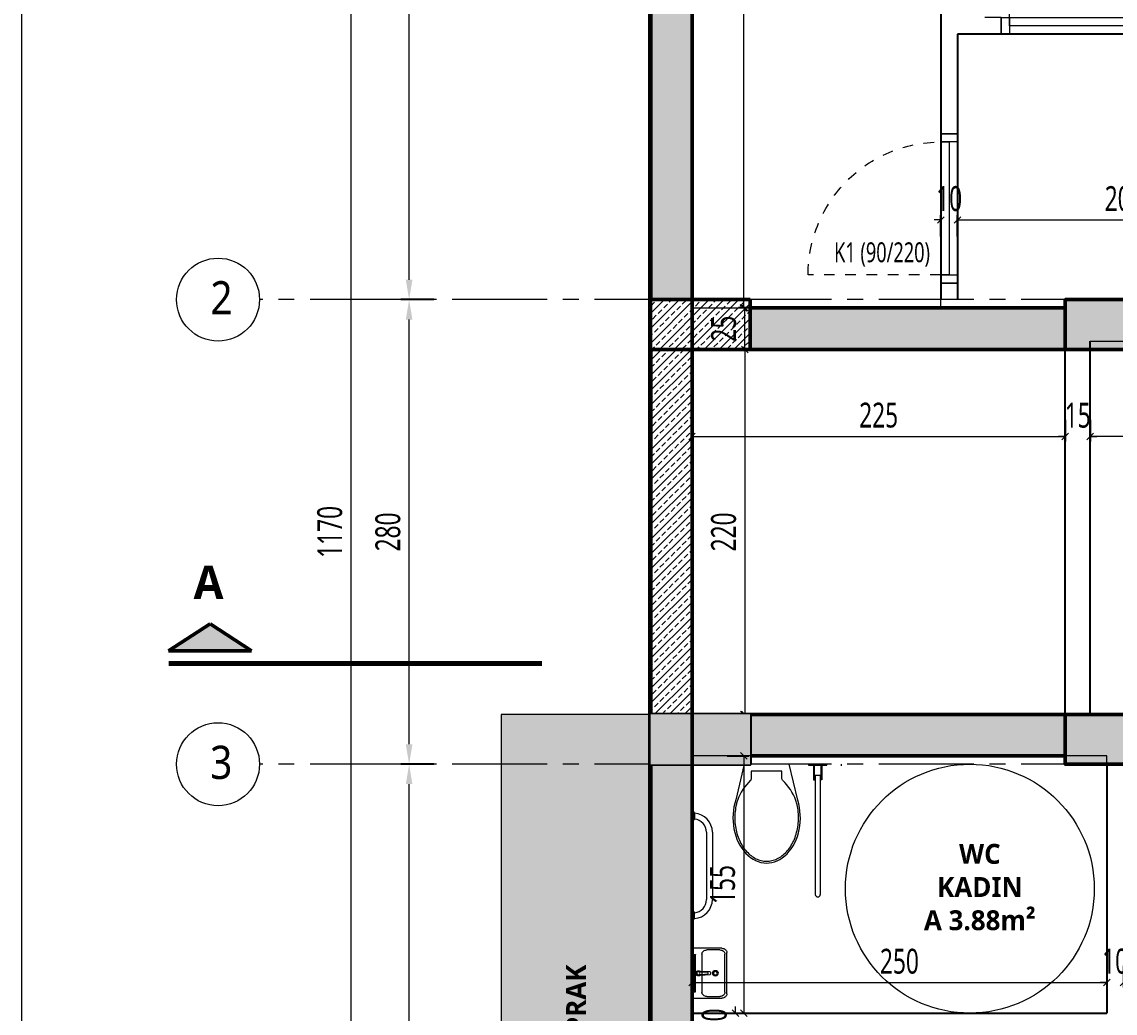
# Model space of a CAD drawing. Header units: metres. Extents: x 14968 to 56958, y -40276 to -31129.
# Drawn here: x 28689 to 29348, y -36100 to -35503 of the extents above; entities that cross this region are included whole.
import ezdxf

# ---------------------------------------------------------------- set-up
doc = ezdxf.new("R2010")
doc.units = ezdxf.units.M
doc.linetypes.add('CENTER2', pattern=[28.575, 19.05, -3.175, 3.175, -3.175])
doc.linetypes.add('JIS_02_1.2', pattern=[64.008, 32.004, -32.004])
doc.layers.get('0').update_dxf_attribs({"lineweight": 13})
doc.layers.get('Defpoints').update_dxf_attribs({"lineweight": 9})
for name, color, linetype, lineweight, true_color in [('A AKS', 7, 'CENTER2', 9, 0x848484), ('A AKS DAİRE', 7, 'Continuous', 9, 0x848484), ('A AKS YAZI', 7, 'CENTER2', 9, 0x848484)]:
    doc.layers.add(name, color=color, linetype=linetype, lineweight=lineweight, true_color=true_color)
doc.layers.add('A ALAN BRÜT', color=5, linetype='Continuous', lineweight=60, plot=False)
doc.layers.add('A ALAN NET', color=140, linetype='Continuous', lineweight=13, plot=False)
for name, color, linetype, lineweight in [('A DUVAR', 7, 'Continuous', 25), ('A KAPI', 11, 'Continuous', 13), ('A KESİT ÇİZGİSİ', 1, 'CENTER2', 50), ('A KOLON', 1, 'Continuous', 50), ('A KOLON TARAMA', 1, 'Continuous', 15), ('A TEFRİŞ', 252, 'Continuous', 13), ('A TOPRAK', 17, 'Continuous', 5), ('A YAZI', 7, 'Continuous', 13), ('A YAZI VAZ', 7, 'Continuous', 13), ('A ÖLÇÜ DIŞ', 31, 'Continuous', 13), ('A ÖLÇÜ İÇ', 31, 'Continuous', 13)]:
    doc.layers.add(name, color=color, linetype=linetype, lineweight=lineweight)
doc.styles.add('HİB Segoe Semibold', font='')
doc.styles.add('HİB Segoe Semilight .7', font='segoeuisl.ttf', dxfattribs={"width": 0.7})
doc.styles.add('HİB Segoe Semilight .95', font='segoeuisl.ttf', dxfattribs={"width": 0.9})
doc.styles.get('HİB Segoe Semibold').set_extended_font_data('Segoe UI Semibold')
doc.dimstyles.new('HİB DIŞ', dxfattribs={"dimtxt": 15, "dimasz": 12, "dimexe": 5, "dimexo": 30, "dimgap": 5, "dimtad": 1, "dimdec": 0, "dimzin": 0, "dimdsep": 46, "dimtxsty": 'HİB Segoe Semilight .7', "dimcen": 0.09, "dimclrd": 256, "dimclre": 256, "dimclrt": 256, "dimadec": 0, "dimazin": 0, "dimtfac": 1, "dimtdec": 4, "dimtix": 1, "dimtmove": 0, "dimatfit": 3, "dimfxl": 15, "dimfxlon": 1, "dimtvp": 1, "dimtolj": 1, "dimtzin": 0, "dimlwd": -1, "dimlwe": -3, "dimarcsym": 0})
doc.dimstyles.new('HİB İÇ', dxfattribs={"dimtxt": 15, "dimasz": 18, "dimexe": 3, "dimexo": 10, "dimgap": 5, "dimtad": 1, "dimdec": 0, "dimzin": 0, "dimdsep": 46, "dimtxsty": 'HİB Segoe Semilight .7', "dimblk": 'NONE', "dimblk1": 'NONE', "dimblk2": 'NONE', "dimtsz": 2, "dimcen": 0.09, "dimclrd": 256, "dimclre": 256, "dimclrt": 256, "dimadec": 0, "dimazin": 0, "dimtfac": 1, "dimtdec": 4, "dimtix": 1, "dimtofl": 0, "dimtmove": 0, "dimatfit": 3, "dimfxl": 10, "dimfxlon": 1, "dimtvp": 1, "dimtolj": 1, "dimtzin": 0, "dimlwd": -1, "dimlwe": -3, "dimarcsym": 0})
pattern_1 = [(45, (0, 0), (-4.4901281, 4.4901281), []), (45, (4.49, 9e-16), (-4.4901281, 4.4901281), [3.175, -1.5875])]

# ---------------------------------------------------------------- blocks, each defined once
blk = doc.blocks.new('*D803')
at = {"layer": 'A ÖLÇÜ İÇ', "lineweight": -3, "ltscale": 0.5}
for p, q in [((29317.9, -35742.47), (29317.9, -35755.47)), ((29332.9, -35742.47), (29332.9, -35755.47))]:
    blk.add_line(p, q, dxfattribs=at)
at = {"layer": 'A ÖLÇÜ İÇ', "ltscale": 0.5}
for p, q in [((29315.9, -35754.47), (29319.9, -35750.47)), ((29334.9, -35750.47), (29330.9, -35754.47)), ((29317.9, -35752.47), (29313.9, -35752.47)), ((29332.9, -35752.47), (29336.9, -35752.47))]:
    blk.add_line(p, q, dxfattribs=at)
at = {"layer": 'Defpoints', "color": 0}
for p in [(29317.9, -35694.94), (29332.9, -35694.94), (29317.9, -35752.47)]:
    blk.add_point(p, dxfattribs=at)
at = {"layer": 'A ÖLÇÜ İÇ', "ltscale": 0.5, "insert": (29325.4, -35739.68), "char_height": 15, "attachment_point": 5, "style": 'HİB Segoe Semilight .7'}
blk.add_mtext('\\A1;15', dxfattribs=at)
blk = doc.blocks.new('_None')
blk = doc.blocks.new('*D352')
at = {"layer": 'A ÖLÇÜ İÇ', "lineweight": -3, "ltscale": 0.5}
for p, q in [((29134.17, -35919.94), (29121.17, -35919.94)), ((29134.17, -35944.94), (29121.17, -35944.94))]:
    blk.add_line(p, q, dxfattribs=at)
at = {"layer": 'A ÖLÇÜ İÇ', "ltscale": 0.5}
for p, q in [((29126.17, -35921.94), (29122.17, -35917.94)), ((29124.17, -35919.94), (29124.17, -35944.94)), ((29122.17, -35942.94), (29126.17, -35946.94))]:
    blk.add_line(p, q, dxfattribs=at)
at = {"layer": 'Defpoints', "color": 0}
for p in [(29221.58, -35919.94), (29124.17, -35944.94), (29221, -35944.94)]:
    blk.add_point(p, dxfattribs=at)
at = {"layer": 'A ÖLÇÜ İÇ', "ltscale": 0.5, "insert": (29111.42, -35932.44), "char_height": 15, "attachment_point": 5, "rotation": 90, "style": 'HİB Segoe Semilight .7'}
blk.add_mtext('\\A1;25', dxfattribs=at)
blk = doc.blocks.new('*D351')
at = {"layer": 'A ÖLÇÜ İÇ', "ltscale": 0.5}
for p, q in [((29126.75, -35701.94), (29122.75, -35697.94)), ((29124.75, -35699.94), (29124.75, -35919.94)), ((29122.75, -35917.94), (29126.75, -35921.94))]:
    blk.add_line(p, q, dxfattribs=at)
at = {"layer": 'A ÖLÇÜ İÇ', "lineweight": -3, "ltscale": 0.5}
for p, q in [((29134.75, -35699.94), (29121.75, -35699.94)), ((29134.75, -35919.94), (29121.75, -35919.94))]:
    blk.add_line(p, q, dxfattribs=at)
at = {"layer": 'Defpoints', "color": 0}
for p in [(29217.21, -35699.94), (29124.75, -35919.94), (29221.58, -35919.94)]:
    blk.add_point(p, dxfattribs=at)
at = {"layer": 'A ÖLÇÜ İÇ', "ltscale": 0.5, "insert": (29112, -35809.94), "char_height": 15, "attachment_point": 5, "rotation": 90, "style": 'HİB Segoe Semilight .7'}
blk.add_mtext('\\A1;220', dxfattribs=at)
blk = doc.blocks.new('*D276')
at = {"layer": 'A ÖLÇÜ DIŞ', "lineweight": -3, "ltscale": 0.5}
for p, q in [((28937.37, -35669.94), (28917.37, -35669.94)), ((28937.37, -35949.94), (28917.37, -35949.94))]:
    blk.add_line(p, q, dxfattribs=at)
at = {"layer": 'A ÖLÇÜ DIŞ', "ltscale": 0.5}
blk.add_line((28922.37, -35937.94), (28922.37, -35681.94), dxfattribs=at)
at = {"layer": 'A ÖLÇÜ DIŞ'}
for points in [[(28924.37, -35681.94), (28920.37, -35681.94), (28922.37, -35669.94)], [(28920.37, -35937.94), (28924.37, -35937.94), (28922.37, -35949.94)]]:
    blk.add_solid(points, dxfattribs=at)
at = {"layer": 'Defpoints', "color": 0}
for p in [(28922.37, -35669.94), (28977.9, -35669.94), (28994.54, -35949.94)]:
    blk.add_point(p, dxfattribs=at)
at = {"layer": 'A ÖLÇÜ DIŞ', "ltscale": 0.5, "insert": (28909.62, -35809.94), "char_height": 15, "attachment_point": 5, "rotation": 90, "style": 'HİB Segoe Semilight .7'}
blk.add_mtext('\\A1;280', dxfattribs=at)
blk = doc.blocks.new('*D277')
at = {"layer": 'A ÖLÇÜ DIŞ', "lineweight": -3, "ltscale": 0.5}
for p, q in [((28936.05, -35224.94), (28917.37, -35224.94)), ((28937.37, -35669.94), (28917.37, -35669.94))]:
    blk.add_line(p, q, dxfattribs=at)
at = {"layer": 'A ÖLÇÜ DIŞ', "ltscale": 0.5}
blk.add_line((28922.37, -35657.94), (28922.37, -35236.94), dxfattribs=at)
at = {"layer": 'A ÖLÇÜ DIŞ'}
for points in [[(28924.37, -35236.94), (28920.37, -35236.94), (28922.37, -35224.94)], [(28920.37, -35657.94), (28924.37, -35657.94), (28922.37, -35669.94)]]:
    blk.add_solid(points, dxfattribs=at)
at = {"layer": 'Defpoints', "color": 0}
for p in [(28922.37, -35224.94), (28966.05, -35224.94), (28977.9, -35669.94)]:
    blk.add_point(p, dxfattribs=at)
at = {"layer": 'A ÖLÇÜ DIŞ', "ltscale": 0.5, "insert": (28909.74, -35447.44), "char_height": 15, "attachment_point": 5, "rotation": 90, "style": 'HİB Segoe Semilight .7'}
blk.add_mtext('\\A1;445', dxfattribs=at)
blk = doc.blocks.new('*D278')
at = {"layer": 'A ÖLÇÜ DIŞ', "lineweight": -3, "ltscale": 0.5}
for p, q in [((28902.37, -35224.94), (28882.37, -35224.94)), ((28902.37, -36394.94), (28882.37, -36394.94))]:
    blk.add_line(p, q, dxfattribs=at)
at = {"layer": 'A ÖLÇÜ DIŞ', "ltscale": 0.5}
blk.add_line((28887.37, -36382.94), (28887.37, -35236.94), dxfattribs=at)
at = {"layer": 'A ÖLÇÜ DIŞ'}
for points in [[(28889.37, -35236.94), (28885.37, -35236.94), (28887.37, -35224.94)], [(28885.37, -36382.94), (28889.37, -36382.94), (28887.37, -36394.94)]]:
    blk.add_solid(points, dxfattribs=at)
at = {"layer": 'Defpoints', "color": 0}
for p in [(28887.37, -35224.94), (28959.54, -35224.94), (28959.54, -36394.94)]:
    blk.add_point(p, dxfattribs=at)
at = {"layer": 'A ÖLÇÜ DIŞ', "ltscale": 0.5, "insert": (28874.58, -35809.94), "char_height": 15, "attachment_point": 5, "rotation": 90, "style": 'HİB Segoe Semilight .7'}
blk.add_mtext('\\A1;1170', dxfattribs=at)
blk = doc.blocks.new('*D275')
at = {"layer": 'A ÖLÇÜ DIŞ', "lineweight": -3, "ltscale": 0.5}
for p, q in [((28937.37, -35949.94), (28917.37, -35949.94)), ((28937.37, -36394.94), (28917.37, -36394.94))]:
    blk.add_line(p, q, dxfattribs=at)
at = {"layer": 'A ÖLÇÜ DIŞ', "ltscale": 0.5}
blk.add_line((28922.37, -36382.94), (28922.37, -35961.94), dxfattribs=at)
at = {"layer": 'A ÖLÇÜ DIŞ'}
for points in [[(28924.37, -35961.94), (28920.37, -35961.94), (28922.37, -35949.94)], [(28920.37, -36382.94), (28924.37, -36382.94), (28922.37, -36394.94)]]:
    blk.add_solid(points, dxfattribs=at)
at = {"layer": 'Defpoints', "color": 0}
for p in [(28922.37, -35949.94), (28994.54, -35949.94), (28994.54, -36394.94)]:
    blk.add_point(p, dxfattribs=at)
at = {"layer": 'A ÖLÇÜ DIŞ', "ltscale": 0.5, "insert": (28909.74, -36172.44), "char_height": 15, "attachment_point": 5, "rotation": 90, "style": 'HİB Segoe Semilight .7'}
blk.add_mtext('\\A1;445', dxfattribs=at)
blk = doc.blocks.new('*D802')
at = {"layer": 'A ÖLÇÜ İÇ', "lineweight": -3, "ltscale": 0.5}
for p, q in [((29332.9, -35742.47), (29332.9, -35755.47)), ((29641.9, -35742.47), (29641.9, -35755.47))]:
    blk.add_line(p, q, dxfattribs=at)
at = {"layer": 'A ÖLÇÜ İÇ', "ltscale": 0.5}
for p, q in [((29334.9, -35750.47), (29330.9, -35754.47)), ((29639.9, -35754.47), (29643.9, -35750.47)), ((29641.9, -35752.47), (29332.9, -35752.47))]:
    blk.add_line(p, q, dxfattribs=at)
at = {"layer": 'Defpoints', "color": 0}
for p in [(29641.9, -35684.94), (29332.9, -35694.94), (29332.9, -35752.47)]:
    blk.add_point(p, dxfattribs=at)
at = {"layer": 'A ÖLÇÜ İÇ', "ltscale": 0.5, "insert": (29492.94, -35739.71), "char_height": 15, "attachment_point": 5, "style": 'HİB Segoe Semilight .7'}
blk.add_mtext('\\A1;309', dxfattribs=at)
blk = doc.blocks.new('KESİTLER')
at = {"layer": 'A KESİT ÇİZGİSİ', "ltscale": 100, "transparency": 33554687}
h = blk.add_hatch(color=256, dxfattribs=at)
h.dxf.hatch_style = 1
h.paths.add_polyline_path([(36.61, 23.82), (61.61, 7.55), (11.61, 7.55)])
blk.add_lwpolyline([(36.61, 23.82), (61.61, 7.55), (11.61, 7.55)], close=True, dxfattribs=at)
at = {"layer": 'A KESİT ÇİZGİSİ', "ltscale": 3}
blk.add_lwpolyline([(236.81, 0, 3, 3, 0), (11.61, 0, 3, 3, 0)], format="xyseb", dxfattribs=at)
at = {"layer": 'A KESİT ÇİZGİSİ', "ltscale": 100, "transparency": 33554687, "insert": (44.7, 58.86), "char_height": 20, "width": 27.7956, "attachment_point": 3, "style": 'HİB Segoe Semibold'}
blk.add_mtext('A', dxfattribs=at)
blk = doc.blocks.new('AKS YENİ')
at = {"layer": 'A AKS', "ltscale": 3}
for p, q in [((0, 285.07), (0, -1455.07)), ((1480.7, -445), (-235.7, -445)), ((1480.7, -725), (-235.7, -725))]:
    blk.add_line(p, q, dxfattribs=at)
at = {"layer": 'A AKS DAİRE', "ltscale": 3}
for centre in [(-260.7, -445), (-260.7, -725)]:
    blk.add_circle(centre, 25, dxfattribs=at)
at = {"layer": 'A AKS YAZI', "ltscale": 100, "char_height": 20, "width": 18.0719, "style": 'HİB Segoe Semilight .95'}
for s, insert, attachment_point in [('2', (-265.35, -453.88), 7), ('3', (-265.49, -713.85), 1)]:
    blk.add_mtext(s, dxfattribs=dict(at, insert=insert, attachment_point=attachment_point))
blk = doc.blocks.new('KOLON YENİ')
at = {"layer": 'A KOLON TARAMA', "ltscale": 100, "transparency": 33554687}
h = blk.add_hatch(dxfattribs=at)
h.set_pattern_fill('ANSI33-METRIC', color=256)
h.set_pattern_definition([(45, (250, -735), (-4.49013, 4.49013), []), (45, (254.49, -735), (-4.49013, 4.49013), [3.175, -1.5875])])
h.paths.add_polyline_path([(695, -725), (725, -725), (725, -699.99), (945, -700), (945, -470), (725, -470), (725, -445), (695, -445), (695, -495.01), (920, -495), (920, -674.95), (695, -674.94)])
h.paths.add_polyline_path([(250, -475), (310, -475), (310, -445), (250, -445)])
h.paths.add_polyline_path([(250, -695), (310, -695), (310, -725), (250, -725)])
at = {"layer": 'A KOLON', "ltscale": 0.5}
for points in [[(250, -475), (310, -475), (310, -445), (250, -445)], [(250, -695), (310, -695), (310, -725), (250, -725)]]:
    blk.add_lwpolyline(points, close=True, dxfattribs=at)
at = {"layer": 'A KOLON', "ltscale": 100}
blk.add_lwpolyline([(60, -695), (60, -725), (0, -725), (0, -695)], close=True, dxfattribs=at)
at = {"ltscale": 0.5}
blk.add_wipeout([(0, -445), (0, -475), (60, -475), (60, -445)], dxfattribs=at).dxf.layer = 'A KOLON'
at = {"layer": 'A KOLON TARAMA', "ltscale": 100, "transparency": 33554687}
h = blk.add_hatch(dxfattribs=at)
h.set_pattern_fill('ANSI33-METRIC', color=256)
h.set_pattern_definition([(45, (-1e-11, -1175), (-4.49013, 4.49013), []), (45, (4.49, -1175), (-4.49013, 4.49013), [3.175, -1.5875])])
h.paths.add_polyline_path([(60, -445), (60, -475), (0, -475), (0, -445)])
at = {"layer": 'A KOLON', "ltscale": 100}
blk.add_lwpolyline([(60, -445), (60, -475), (0, -475), (0, -445)], close=True, dxfattribs=at)
at = {"ltscale": 0.5}
blk.add_wipeout([(0, -695), (0, -725), (60, -725), (60, -695)], dxfattribs=at).dxf.layer = 'A KOLON'
at = {"layer": 'A KOLON TARAMA', "ltscale": 100, "transparency": 33554687}
h = blk.add_hatch(dxfattribs=at)
h.set_pattern_fill('ANSI33-METRIC', color=256)
h.set_pattern_definition([(45, (-1e-11, -1170), (-4.490128, 4.490128), []), (45, (4.49, -1170), (-4.490128, 4.490128), [3.175, -1.5875])])
h.paths.add_polyline_path([(1160, -1140), (1160, -1170), (1100, -1170), (1100, -1140)])
h.paths.add_polyline_path([(1130, -664.95), (1160, -664.95), (1160, -725), (1130, -725)])
h.paths.add_polyline_path([(60, -695), (60, -725), (0, -725), (0, -695)])
h.paths.add_polyline_path([(0, -1110), (30, -1110), (30, -1170), (0, -1170)])
h.paths.add_polyline_path([(540, -1110), (570, -1110), (570, -1170), (540, -1170)])
blk = doc.blocks.new('A KLOZET')
at = {"color": 0}
for p, q in [((4.51, 17.13), (4.51, 16.13)), ((35.86, 17.13), (30.85, -4.25)), ((63.15, 17.13), (35.86, 17.13)), ((68.25, -4.6), (63.15, 17.13)), ((94.51, 17.13), (94.51, 16.13)), ((39.86, 7.44), (39.85, 7.43)), ((40.22, 8.3), (39.86, 7.44)), ((58.71, 12.88), (40.22, 12.88)), ((40.22, 12.88), (40.22, 8.3)), ((58.71, 8.3), (58.71, 12.88)), ((59.14, 7.44), (58.71, 8.3)), ((59.13, 7.43), (59.14, 7.44))]:
    blk.add_line(p, q, dxfattribs=at)
for centre, start, end in [((62.17, -15.98), 133.63175, 159.58652), ((36.77, -15.98), 20.41348, 46.36825)]:
    blk.add_arc(centre, 32.34, start, end, dxfattribs=at)
blk.add_ellipse((49.49, -15.14), major_axis=(0, -27.28), ratio=0.74463, start_param=4.302209, end_param=8.249905, dxfattribs=at)
blk.add_open_spline([(31.86, -4.7), (31.66, -5.38), (31.43, -6.19), (30.89, -8.43), (30.64, -9.9), (30.32, -12.88), (30.26, -14.39), (30.32, -17.4), (30.45, -18.9), (30.89, -21.85), (31.21, -23.3), (32.02, -26.1), (32.51, -27.45), (33.66, -30.01), (34.31, -31.23), (35.76, -33.48), (36.56, -34.52), (38.26, -36.4), (39.16, -37.24), (41.06, -38.69), (42.05, -39.3), (44.09, -40.29), (45.13, -40.67), (47.25, -41.17), (48.32, -41.3), (50.46, -41.32), (51.53, -41.2), (53.65, -40.73), (54.7, -40.37), (56.74, -39.41), (57.74, -38.81), (59.64, -37.39), (60.56, -36.56), (62.27, -34.71), (63.07, -33.68), (64.54, -31.45), (65.2, -30.24), (66.37, -27.7), (66.87, -26.35), (67.7, -23.57), (68.03, -22.12), (68.5, -19.18), (68.64, -17.68), (68.72, -14.67), (68.67, -13.16), (68.38, -10.18), (68.14, -8.7), (67.62, -6.48), (67.41, -5.71), (67.12, -4.7)], degree=3, knots=[4.302209, 4.302209, 4.302209, 4.302209, 4.399567, 4.399567, 4.570324, 4.570324, 4.741082, 4.741082, 4.91184, 4.91184, 5.082597, 5.082597, 5.253355, 5.253355, 5.424112, 5.424112, 5.59487, 5.59487, 5.765627, 5.765627, 5.936385, 5.936385, 6.107142, 6.107142, 6.2779, 6.2779, 6.448657, 6.448657, 6.619415, 6.619415, 6.790172, 6.790172, 6.96093, 6.96093, 7.131688, 7.131688, 7.302445, 7.302445, 7.473203, 7.473203, 7.64396, 7.64396, 7.814718, 7.814718, 7.985475, 7.985475, 8.156233, 8.156233, 8.249905, 8.249905, 8.249905, 8.249905], dxfattribs=at)
blk = doc.blocks.new('dis')
at = {"layer": 'A TEFRİŞ'}
for p, q in [((-9.49, -1.02), (-9.49, -12.02)), ((-8.99, -1.02), (-9.49, -1.02)), ((-8.99, -12.02), (-8.99, -1.02)), ((-8.99, -4.02), (0.01, -4.02)), ((0.01, -4.52), (-8.99, -4.52)), ((-2.99, -8.52), (-2.99, -4.52)), ((-2.99, -5.02), (69.02, -5.02)), ((0.01, -4.02), (0.01, -4.52)), ((0.01, -4.52), (0.01, -5.02)), ((-9.49, -12.02), (-8.99, -12.02)), ((0.01, -8.52), (-8.99, -8.52)), ((-8.99, -9.02), (0.01, -9.02)), ((-2.99, -8.02), (69.02, -8.02)), ((0.01, -8.52), (0.01, -8.02)), ((0.01, -9.02), (0.01, -8.52)), ((31.53, -70.06), (72.03, -70.06)), ((31.53, -73.56), (72.03, -73.56)), ((17.28, -81.56), (26.28, -81.56)), ((17.28, -82.31), (17.28, -81.56)), ((17.28, -82.31), (26.28, -82.31)), ((19.03, -81.56), (20.06, -80.81)), ((20.06, -80.81), (23.57, -80.81)), ((24.53, -81.56), (23.57, -80.81)), ((26.28, -82.31), (26.28, -81.56)), ((86.28, -81.56), (77.28, -81.56)), ((77.28, -82.31), (77.28, -81.56)), ((86.28, -82.31), (77.28, -82.31)), ((79.03, -81.56), (80, -80.81)), ((83.51, -80.81), (80, -80.81)), ((84.53, -81.56), (83.51, -80.81)), ((86.28, -82.31), (86.28, -81.56))]:
    blk.add_line(p, q, dxfattribs=at)
for centre, radius, start, end in [((69.02, -6.52), 1.5, 0, 90), ((69.02, -6.52), 1.5, 270, 0), ((31.53, -81.56), 11.5, 90, 176.26066), ((72.03, -81.56), 11.5, 3.73934, 90), ((31.53, -81.56), 8, 90, 174.62062), ((72.03, -81.56), 8, 5.37938, 90)]:
    blk.add_arc(centre, radius, start, end, dxfattribs=at)
at = {"layer": 'A TEFRİŞ', "rotation": 90}
blk.add_blockref('A KLOZET', (7.63, -86.83), dxfattribs=at)
blk = doc.blocks.new('*D2564')
at = {"layer": 'A ÖLÇÜ İÇ', "lineweight": -3, "ltscale": 0.5}
for p, q in [((29133.96, -35249.94), (29120.96, -35249.94)), ((29133.96, -35674.94), (29120.96, -35674.94))]:
    blk.add_line(p, q, dxfattribs=at)
at = {"layer": 'A ÖLÇÜ İÇ', "ltscale": 0.5}
for p, q in [((29125.96, -35251.94), (29121.96, -35247.94)), ((29123.96, -35249.94), (29123.96, -35674.94)), ((29121.96, -35672.94), (29125.96, -35676.94))]:
    blk.add_line(p, q, dxfattribs=at)
at = {"layer": 'Defpoints', "color": 0}
for p in [(29206.87, -35249.94), (29123.96, -35674.94), (29182.91, -35674.94)]:
    blk.add_point(p, dxfattribs=at)
at = {"layer": 'A ÖLÇÜ İÇ', "ltscale": 0.5, "insert": (29111.21, -35462.44), "char_height": 15, "attachment_point": 5, "rotation": 90, "style": 'HİB Segoe Semilight .7'}
blk.add_mtext('\\A1;425', dxfattribs=at)
blk = doc.blocks.new('A LAVABO')
at = {"color": 0, "linetype": 'ByBlock'}
for p, q in [((-9.4, 12.3), (-11.2, 12.3)), ((-11.2, 12.3), (-11.2, 10.5)), ((-11, 12.1), (-9.4, 12.1)), ((-11, 10.5), (-11, 12.1)), ((-11, 11.1, 0), (33.6, 11.1)), ((-9.4, 12.1), (-9.4, 12.3)), ((33.6, 12.1), (-9.4, 12.1, 0)), ((-3.5, 12.1, 0), (-3.5, 14.1, 0)), ((26.1, 12.1, 0), (26.1, 14.1, 0)), ((32, 12.1), (32, 12.3)), ((32, 12.3), (33.8, 12.3)), ((33.6, 12.1), (32, 12.1)), ((33.6, 10.5), (33.6, 12.1)), ((33.8, 12.3), (33.8, 10.5)), ((-11.2, 10.5), (-11, 10.5)), ((33.6, 10.5), (-11, 10.5)), ((8.7, 7.1), (8.7, 7.8)), ((9.2, 5.5), (9.8, 5.5)), ((9.8, -4.1), (9.2, 5.5)), ((10.5, -1.8), (9.9, 5.2)), ((12.9, 5.3), (12.2, -1.8)), ((13.5, 5.5), (12.8, -4.1)), ((13.5, 5.5), (12.9, 5.5)), ((14.1, 7.1), (14.1, 7.8)), ((33.8, 10.5), (33.6, 10.5)), ((10.1, -4.4), (12.5, -4.4)), ((11.9, -2.1), (10.8, -2.1))]:
    blk.add_line(p, q, dxfattribs=at)
at = {"color": 0, "linetype": 'ByBlock', "elevation": 0}
for points in [[(-18.7, 14.1), (41.3, 14.1), (41.3, -15.9, -0.414214), (36.3, -20.9), (-13.7, -20.9, -0.414214), (-18.7, -15.9)], [(-16.7, -0.9, -0.414214), (-11.7, 4.1), (34.3, 4.1, -0.414214), (39.3, -0.9), (39.3, -13.9, -0.414214), (34.3, -18.9), (-11.7, -18.9, -0.414214), (-16.7, -13.9)]]:
    blk.add_lwpolyline(points, format="xyb", close=True, dxfattribs=at)
blk.add_lwpolyline([(-3.5, 14.1), (26.1, 14.1)], dxfattribs=at)
at = {"color": 0, "linetype": 'ByBlock'}
for centre, radius in [((11.3, 10.5), 0.591), ((10.2, 6.7), 0.211), ((11.3, 10.5), 0.471), ((12.3, 6.7), 0.211), ((11.3, -9.4), 3), ((11.3, -9.4), 2)]:
    blk.add_circle(centre, radius, dxfattribs=at)
for points in [[(9.2, 5.5), (8.3, 6.7), (8.6, 8.4), (9.8, 9.3), (11, 10.2), (12.7, 9.9), (13.6, 8.7), (14.3, 7.7), (14.2, 6.4), (13.5, 5.5)], [(9.7, 5.8), (9, 6.8), (9.2, 8.1), (10.1, 8.8), (11.1, 9.5), (12.4, 9.3), (13.1, 8.3), (13.6, 7.6), (13.6, 6.6), (13.1, 5.9)]]:
    blk.add_open_spline(points, degree=3, knots=[0, 0, 0, 0, 1, 1, 1, 2, 2, 2, 3, 3, 3, 3], dxfattribs=at)
for points in [[(8.7, 7.8), (8.7, 9), (9.5, 10.1), (10.7, 10.4)], [(9.7, 5.8), (9.8, 5.7), (9.9, 5.5), (9.9, 5.2)], [(11.9, 10.4), (13.2, 10.2), (14.1, 9), (14.1, 7.7)], [(12.9, 5.3), (12.9, 5.5), (13, 5.7), (13.1, 5.9)], [(10.1, -4.4), (10, -4.4), (9.8, -4.3), (9.8, -4.1)], [(10.8, -2.1), (10.6, -2.1), (10.5, -2), (10.5, -1.8)], [(12.2, -1.8), (12.2, -2), (12.1, -2.1), (11.9, -2.1)], [(12.8, -4.1), (12.8, -4.3), (12.7, -4.4), (12.5, -4.4)]]:
    blk.add_open_spline(points, degree=3, dxfattribs=at)
blk = doc.blocks.new('KAPI 90X10')
at = {"layer": 'A KAPI', "linetype": 'JIS_02_1.2', "ltscale": 0.2}
blk.add_line((85, 10.03), (85, 90.03), dxfattribs=at)
at = {"layer": 'A KAPI'}
for p, q in [((0, 10.03), (-10, 10.03)), ((0, 0.03), (0, 10.03)), ((90, 10.03), (90, 0.03)), ((90, 10.03), (100, 10.03)), ((0, 0.03), (-10, 0.03)), ((90, 0.03), (100, 0.03))]:
    blk.add_line(p, q, dxfattribs=at)
for points in [[(5, 10.03), (0, 10.03), (0, 0.03), (5, 0.03)], [(85, 5.03), (85, 10.03), (5, 10.03), (5, 5.03)], [(90, 10.03), (85, 10.03), (85, 0.03), (90, 0.03)]]:
    blk.add_lwpolyline(points, close=True, dxfattribs=at)
at = {"layer": 'A KAPI', "linetype": 'JIS_02_1.2', "ltscale": 0.2}
blk.add_arc((85, 10.03), 80, 90, 180, dxfattribs=at)
at = {"layer": 'A KAPI', "style": 'HİB Segoe Semilight .7', "width": 0.7}
blk.add_attdef('KAPI_NO', (76.63, 23.8), '', height=12, rotation=90, dxfattribs=at)
blk = doc.blocks.new('*D2642')
at = {"layer": 'A ÖLÇÜ İÇ', "lineweight": -3, "ltscale": 0.5}
for p, q in [((29252.92, -35611.95), (29252.92, -35624.95)), ((29453.9, -35624.99), (29453.9, -35618.95))]:
    blk.add_line(p, q, dxfattribs=at)
at = {"layer": 'A ÖLÇÜ İÇ', "ltscale": 0.5}
for p, q in [((29254.92, -35619.95), (29250.92, -35623.95)), ((29451.9, -35623.95), (29455.9, -35619.95)), ((29252.92, -35621.95), (29453.9, -35621.95))]:
    blk.add_line(p, q, dxfattribs=at)
at = {"layer": 'Defpoints', "color": 0}
for p in [(29252.92, -35503.17), (29453.9, -35621.95), (29453.9, -35634.99)]:
    blk.add_point(p, dxfattribs=at)
at = {"layer": 'A ÖLÇÜ İÇ', "ltscale": 0.5, "insert": (29353.41, -35609.16), "char_height": 15, "attachment_point": 5, "style": 'HİB Segoe Semilight .7'}
blk.add_mtext('\\A1;201', dxfattribs=at)
blk = doc.blocks.new('*D2665')
at = {"layer": 'A ÖLÇÜ İÇ', "ltscale": 0.5}
for p, q in [((29240.92, -35623.95), (29244.92, -35619.95)), ((29254.92, -35619.95), (29250.92, -35623.95)), ((29242.92, -35621.95), (29238.92, -35621.95)), ((29252.92, -35621.95), (29256.92, -35621.95))]:
    blk.add_line(p, q, dxfattribs=at)
at = {"layer": 'A ÖLÇÜ İÇ', "lineweight": -3, "ltscale": 0.5}
for p, q in [((29242.92, -35631.95), (29242.92, -35618.95)), ((29252.92, -35631.95), (29252.92, -35618.95))]:
    blk.add_line(p, q, dxfattribs=at)
at = {"layer": 'Defpoints', "color": 0}
for p in [(29252.92, -35621.95), (29242.92, -35669.94), (29252.92, -35669.94)]:
    blk.add_point(p, dxfattribs=at)
at = {"layer": 'A ÖLÇÜ İÇ', "ltscale": 0.5, "insert": (29247.92, -35609.16), "char_height": 15, "attachment_point": 5, "style": 'HİB Segoe Semilight .7'}
blk.add_mtext('\\A1;10', dxfattribs=at)
blk = doc.blocks.new('*D2712')
at = {"layer": 'A ÖLÇÜ İÇ', "lineweight": -3, "ltscale": 0.5}
for p, q in [((29134.75, -35674.94), (29121.75, -35674.94)), ((29134.75, -35699.94), (29121.75, -35699.94))]:
    blk.add_line(p, q, dxfattribs=at)
at = {"layer": 'A ÖLÇÜ İÇ', "ltscale": 0.5}
for p, q in [((29126.75, -35676.94), (29122.75, -35672.94)), ((29124.75, -35699.94), (29124.75, -35674.94)), ((29122.75, -35697.94), (29126.75, -35701.94))]:
    blk.add_line(p, q, dxfattribs=at)
at = {"layer": 'Defpoints', "color": 0}
for p in [(29124.75, -35674.94), (29174.13, -35674.94), (29174.13, -35699.94)]:
    blk.add_point(p, dxfattribs=at)
at = {"layer": 'A ÖLÇÜ İÇ', "ltscale": 0.5, "insert": (29112, -35687.44), "char_height": 15, "attachment_point": 5, "rotation": 90, "style": 'HİB Segoe Semilight .7'}
blk.add_mtext('\\A1;25', dxfattribs=at)
blk = doc.blocks.new('*D2717')
at = {"layer": 'A ÖLÇÜ İÇ', "lineweight": -3, "ltscale": 0.5}
for p, q in [((29092.9, -36071.5), (29092.9, -36084.5)), ((29342.96, -36071.5), (29342.96, -36084.5))]:
    blk.add_line(p, q, dxfattribs=at)
at = {"layer": 'A ÖLÇÜ İÇ', "ltscale": 0.5}
for p, q in [((29094.9, -36079.5), (29090.9, -36083.5)), ((29340.96, -36083.5), (29344.96, -36079.5)), ((29092.9, -36081.5), (29342.96, -36081.5))]:
    blk.add_line(p, q, dxfattribs=at)
at = {"layer": 'Defpoints', "color": 0}
for p in [(29092.9, -35950.94), (29342.96, -35966.41), (29342.96, -36081.5)]:
    blk.add_point(p, dxfattribs=at)
at = {"layer": 'A ÖLÇÜ İÇ', "ltscale": 0.5, "insert": (29217.93, -36068.75), "char_height": 15, "attachment_point": 5, "style": 'HİB Segoe Semilight .7'}
blk.add_mtext('\\A1;250', dxfattribs=at)
blk = doc.blocks.new('*D2718')
at = {"layer": 'A ÖLÇÜ İÇ', "lineweight": -3, "ltscale": 0.5}
for p, q in [((29342.96, -36071.5), (29342.96, -36084.5)), ((29352.96, -36071.5), (29352.96, -36084.5))]:
    blk.add_line(p, q, dxfattribs=at)
at = {"layer": 'A ÖLÇÜ İÇ', "ltscale": 0.5}
for p, q in [((29340.96, -36083.5), (29344.96, -36079.5)), ((29354.96, -36079.5), (29350.96, -36083.5)), ((29342.96, -36081.5), (29338.96, -36081.5)), ((29352.96, -36081.5), (29356.96, -36081.5))]:
    blk.add_line(p, q, dxfattribs=at)
at = {"layer": 'Defpoints', "color": 0}
for p in [(29342.96, -35966.41), (29352.96, -35995.81), (29352.96, -36081.5)]:
    blk.add_point(p, dxfattribs=at)
at = {"layer": 'A ÖLÇÜ İÇ', "ltscale": 0.5, "insert": (29347.96, -36068.7), "char_height": 15, "attachment_point": 5, "style": 'HİB Segoe Semilight .7'}
blk.add_mtext('\\A1;10', dxfattribs=at)
blk = doc.blocks.new('*D2729')
at = {"layer": 'A ÖLÇÜ İÇ', "lineweight": -3, "ltscale": 0.5}
for p, q in [((29114.17, -35944.94), (29127.17, -35944.94)), ((29114.17, -36099.94), (29127.17, -36099.94))]:
    blk.add_line(p, q, dxfattribs=at)
at = {"layer": 'A ÖLÇÜ İÇ', "ltscale": 0.5}
for p, q in [((29126.17, -35946.94), (29122.17, -35942.94)), ((29124.17, -35944.94), (29124.17, -36099.94)), ((29122.17, -36097.94), (29126.17, -36101.94))]:
    blk.add_line(p, q, dxfattribs=at)
at = {"layer": 'Defpoints', "color": 0}
for p in [(29096.13, -35944.94), (29096.13, -36099.94), (29124.17, -36099.94)]:
    blk.add_point(p, dxfattribs=at)
at = {"layer": 'A ÖLÇÜ İÇ', "ltscale": 0.5, "insert": (29111.37, -36022.44), "char_height": 15, "attachment_point": 5, "rotation": 90, "style": 'HİB Segoe Semilight .7'}
blk.add_mtext('\\A1;155', dxfattribs=at)
blk = doc.blocks.new('*D2730')
at = {"layer": 'A ÖLÇÜ İÇ', "lineweight": -3, "ltscale": 0.5}
for p, q in [((29109.17, -36099.94), (29122.17, -36099.94)), ((29126.15, -36109.94), (29116.17, -36109.94))]:
    blk.add_line(p, q, dxfattribs=at)
at = {"layer": 'A ÖLÇÜ İÇ', "ltscale": 0.5}
for p, q in [((29117.17, -36097.94), (29121.17, -36101.94)), ((29119.17, -36099.94), (29119.17, -36095.94)), ((29121.17, -36111.94), (29117.17, -36107.94)), ((29119.17, -36109.94), (29119.17, -36113.94))]:
    blk.add_line(p, q, dxfattribs=at)
at = {"layer": 'Defpoints', "color": 0}
for p in [(29096.13, -36099.94), (29119.17, -36109.94), (29136.15, -36109.94)]:
    blk.add_point(p, dxfattribs=at)
at = {"layer": 'A ÖLÇÜ İÇ', "ltscale": 0.5, "insert": (29106.37, -36104.94), "char_height": 15, "attachment_point": 5, "rotation": 90, "style": 'HİB Segoe Semilight .7'}
blk.add_mtext('\\A1;10', dxfattribs=at)
blk = doc.blocks.new('*D2946')
at = {"layer": 'A ÖLÇÜ İÇ', "ltscale": 0.5}
for p, q in [((29094.9, -35750.37), (29090.9, -35754.37)), ((29315.9, -35754.37), (29319.9, -35750.37)), ((29092.9, -35752.37), (29317.9, -35752.37))]:
    blk.add_line(p, q, dxfattribs=at)
at = {"layer": 'A ÖLÇÜ İÇ', "lineweight": -3, "ltscale": 0.5}
for p, q in [((29092.9, -35751.41), (29092.9, -35755.37)), ((29317.9, -35745.47), (29317.9, -35749.37))]:
    blk.add_line(p, q, dxfattribs=at)
at = {"layer": 'Defpoints', "color": 0}
for p in [(29092.9, -35741.41), (29317.9, -35752.37), (29317.9, -35755.47)]:
    blk.add_point(p, dxfattribs=at)
at = {"layer": 'A ÖLÇÜ İÇ', "ltscale": 0.5, "insert": (29205.4, -35739.62), "char_height": 15, "attachment_point": 5, "style": 'HİB Segoe Semilight .7'}
blk.add_mtext('\\A1;225', dxfattribs=at)

msp = doc.modelspace()

# ---------------------------------------------------------------- hatches: boundary and pattern name
at = {"layer": 'A KOLON TARAMA', "ltscale": 100, "transparency": 33554687}
h = msp.add_hatch(dxfattribs=at)
h.set_pattern_fill('ANSI33-METRIC', color=256)
h.set_pattern_definition(pattern_1)
h.paths.add_polyline_path([(29067.9, -36334.94), (29092.9, -36334.94), (29092.9, -35949.94), (29067.9, -35949.94)])
h.paths.add_polyline_path([(29127.9, -35944.94), (29317.9, -35944.94), (29317.9, -35919.94), (29127.9, -35919.94)])
h.paths.add_polyline_path([(29097.9, -36394.94), (29607.9, -36394.94), (29607.9, -36369.94), (29097.9, -36369.94)])
h.paths.add_polyline_path([(29637.9, -36394.94), (30172.9, -36394.94), (30172.9, -36369.94), (29637.9, -36369.94)])
h.paths.add_polyline_path([(30227.9, -36364.94), (30227.9, -35779.94), (30202.9, -35779.94), (30202.9, -36364.94)])
h.paths.add_polyline_path([(30227.9, -35779.94), (30227.9, -35224.94), (30202.9, -35224.94), (30202.9, -35779.94)])
h.paths.add_polyline_path([(30172.9, -35224.94), (29637.9, -35224.94), (29637.9, -35249.94), (30172.9, -35249.66)])
h.paths.add_polyline_path([(29607.9, -35224.94), (29097.9, -35224.94), (29097.9, -35249.94), (29607.9, -35249.94)])
h.paths.add_polyline_path([(29092.9, -35669.94), (29092.9, -35284.94), (29067.9, -35284.94), (29067.9, -35669.94)])
h.paths.add_polyline_path([(29317.9, -35674.94), (29127.9, -35674.94), (29127.9, -35699.94), (29317.9, -35699.94)])
h = msp.add_hatch(dxfattribs=at)
h.set_pattern_fill('ANSI33-METRIC', color=256)
h.set_pattern_definition(pattern_1)
h.paths.add_polyline_path([(29067.9, -35694.94), (29067.9, -35924.94), (29092.9, -35924.94), (29092.9, -35694.94)])
at = {"layer": 'A TOPRAK', "ltscale": 0.5, "transparency": 33554687}
h = msp.add_hatch(dxfattribs=at)
h.set_pattern_fill('STONE00', color=256)
h.set_pattern_definition([(0, (37.87, 34.79), (0, 63.5), [4.53542, -58.96458]), (270, (34.42, 31.34), (63.5, -1e-14), [5.01015, -58.48985]), (45, (34.423, 31.34), (0, 63.50011), [4.87528, -84.92744]), (135, (37.87, 22.884), (4e-15, 63.50011), [4.87528, -84.92744]), (0, (37.87, 22.884), (0, 63.5), [4.53542, -58.96458]), (90, (45.85, 26.33), (-63.5, 4e-15), [5.01015, -58.48985]), (45, (42.405, 22.884), (0, 63.50011), [4.87528, -84.92744]), (135, (45.853, 31.34), (4e-15, 63.50011), [4.87528, -84.92744]), (0, (1.93, 30.334), (0, 63.5), [2.51968, -60.98032]), (270, (0.015, 28.42), (63.5, -1e-14), [2.78333, -60.71667]), (45, (0.015, 28.42), (0, 63.50011), [2.7084, -87.09406]), (135, (1.93, 23.72), (4e-15, 63.50011), [2.7084, -87.09406]), (0, (1.93, 23.72), (0, 63.5), [2.51968, -60.98032]), (90, (6.365, 25.636), (-63.5, 4e-15), [2.78333, -60.71667]), (45, (4.45, 23.72), (0, 63.50011), [2.7084, -87.09406]), (135, (6.365, 28.42), (4e-15, 63.50011), [2.7084, -87.09406]), (0, (47.957, 22.195), (0, 63.5), [6.55117, -56.94883]), (270, (42.98, 17.215), (63.5, -1e-14), [7.23671, -56.26329]), (45, (42.977, 17.215), (0, 63.50011), [7.0419, -82.76057]), (135, (47.957, 5), (4e-15, 63.50011), [7.0419, -82.76057]), (0, (47.957, 5), (0, 63.5), [6.55117, -56.94883]), (90, (59.49, 9.98), (-63.5, 4e-15), [7.23671, -56.26329]), (45, (54.51, 5), (0, 63.50011), [7.0419, -82.76057]), (135, (59.487, 17.215), (4e-15, 63.50011), [7.0419, -82.76057]), (0, (32.88, 60.42), (0, 63.5), [5.03936, -58.46064]), (270, (29.05, 56.59), (63.5, -1e-14), [5.56666, -57.93334]), (45, (29.05, 56.59), (0, 63.50011), [5.4168, -84.38566]), (135, (32.88, 47.194), (4e-15, 63.50011), [5.4168, -84.38566]), (0, (32.88, 47.194), (0, 63.5), [5.03936, -58.46064]), (90, (41.75, 51.025), (-63.5, 4e-15), [5.56666, -57.93334]), (45, (37.92, 47.194), (0, 63.50011), [5.4168, -84.38566]), (135, (41.75, 56.59), (4e-15, 63.50011), [5.4168, -84.38566]), (0, (51.706, 48.96), (0, 63.5), [6.2992, -57.2008]), (270, (46.92, 44.174), (63.5, -1e-14), [6.95833, -56.54167]), (45, (46.918, 44.174), (0, 63.50011), [6.77113, -83.03158]), (135, (51.706, 32.427), (4e-15, 63.50011), [6.77113, -83.03158]), (0, (51.706, 32.43), (0, 63.5), [6.2992, -57.2008]), (90, (62.79, 37.215), (-63.5, 4e-15), [6.95833, -56.54167]), (45, (58.005, 32.427), (0, 63.50011), [6.77113, -83.03158]), (135, (62.793, 44.174), (4e-15, 63.50011), [6.77113, -83.03158]), (0, (33.49, 10.86), (0, 63.5), [3.52755, -59.97245]), (270, (30.81, 8.18), (63.5, -1e-14), [3.89661, -59.60339]), (45, (30.81, 8.18), (0, 63.50011), [3.79171, -86.01075]), (135, (33.493, 1.604), (4e-15, 63.50011), [3.79171, -86.01075]), (0, (33.49, 1.604), (0, 63.5), [3.52755, -59.97245]), (90, (39.7, 4.285), (-63.5, 4e-15), [3.89661, -59.60339]), (45, (37.02, 1.604), (0, 63.50011), [3.79171, -86.01075]), (135, (39.7, 8.18), (4e-15, 63.50011), [3.79171, -86.01075]), (0, (11.294, 55.97), (0, 63.5), [10.07872, -53.42128]), (270, (3.63, 48.31), (63.5, -1e-14), [11.13358, -52.36642]), (45, (3.633, 48.31), (0, 63.50011), [10.83386, -78.96885]), (135, (11.294, 29.515), (4e-15, 63.50011), [10.83386, -78.96885]), (0, (11.294, 29.515), (0, 63.5), [10.07872, -53.42128]), (90, (29.03, 37.175), (-63.5, 4e-15), [11.13358, -52.36642]), (45, (21.372, 29.515), (0, 63.50011), [10.83386, -78.96885]), (135, (29.033, 48.31), (4e-15, 63.50011), [10.83386, -78.96885]), (0, (7.48, 15.97), (0, 63.5), [5.03936, -58.46064]), (270, (3.65, 12.14), (63.5, -1e-14), [5.56666, -57.93334]), (45, (3.65, 12.14), (0, 63.50011), [5.4168, -84.38566]), (135, (7.48, 2.744), (4e-15, 63.50011), [5.4168, -84.38566]), (0, (7.48, 2.744), (0, 63.5), [5.03936, -58.46064]), (90, (16.35, 6.575), (-63.5, 4e-15), [5.56666, -57.93334]), (45, (12.52, 2.744), (0, 63.50011), [5.4168, -84.38566]), (135, (16.35, 12.14), (4e-15, 63.50011), [5.4168, -84.38566])])
h.paths.add_polyline_path([(29067.9, -35919.94), (28977.9, -35919.94), (28977.9, -36484.94), (30317.9, -36484.94), (30317.9, -35134.94), (29652.72, -35134.94), (29652.72, -35224.94), (30227.9, -35224.94), (30227.9, -35224.94), (30227.9, -35254.94), (30227.9, -35889.89), (30227.9, -35889.89), (30227.9, -35949.89), (30227.9, -35949.89), (30227.9, -36394.94), (29067.9, -36394.94), (29067.9, -35934.94)])

# ---------------------------------------------------------------- linework, layer by layer
at = {"layer": 'A ALAN BRÜT', "ltscale": 0.5}
msp.add_lwpolyline([(30227.9, -35224.94), (30227.9, -36394.94), (29067.9, -36394.94), (29067.9, -35224.94)], close=True, dxfattribs=at)
at = {"layer": 'A DUVAR', "ltscale": 0.5}
for p, q in [((29242.9, -35249.94), (29242.9, -35669.94)), ((29317.9, -35924.94), (29317.9, -35694.94)), ((29332.9, -35919.94), (29332.9, -35694.94))]:
    msp.add_line(p, q, dxfattribs=at)
at = {"layer": 'A KOLON', "ltscale": 100}
msp.add_line((29092.9, -35694.94), (29092.9, -35924.94), dxfattribs=at)
at = {"layer": 'A KOLON', "ltscale": 0.5}
msp.add_lwpolyline([(29067.9, -35934.94), (29067.9, -35684.94), (29067.9, -35224.94), (30227.9, -35224.94), (30227.9, -36394.94), (29067.9, -36394.94)], close=True, dxfattribs=at)
for points in [[(29127.9, -35699.94), (29317.9, -35699.94)], [(29127.9, -35919.94), (29317.9, -35919.94)]]:
    msp.add_lwpolyline(points, dxfattribs=at)
at = {"layer": 'A YAZI VAZ', "ltscale": 0.5}
msp.add_lwpolyline([(28688.94, -34525.86), (30688.94, -34525.86), (30688.94, -37325.86), (28688.94, -37325.86)], close=True, dxfattribs=at)

# ---------------------------------------------------------------- block references
at = {"ltscale": 0.5}
msp.add_blockref('KESİTLER', (28765.74, -35889.16), dxfattribs=at)
at = {"ltscale": 0.5, "rotation": 270}
msp.add_blockref('dis', (29175.23, -35959.43), dxfattribs=at)
at = {"layer": 'A AKS', "ltscale": 0.5}
msp.add_blockref('AKS YENİ', (29067.9, -35224.94), dxfattribs=at)

# ---------------------------------------------------------------- texts
at = {"layer": 'A YAZI', "ltscale": 100, "insert": (29016.99, -36185.8), "char_height": 12, "width": 372.6657, "attachment_point": 2, "rotation": 90, "style": 'HİB Segoe Semibold'}
msp.add_mtext('90 cm. SIKIŞTIRILMIŞ TOPRAK', dxfattribs=at)

# ---------------------------------------------------------------- dimensions: what is measured, and where the dimension line sits
at = {"layer": 'A ÖLÇÜ DIŞ', "ltscale": 0.5}
for base, p1, p2, picture, middle in [((28887.37, -35224.94), (28959.54, -36394.94), (28959.54, -35224.94), '*D278', (28874.58, -35809.94)), ((28922.37, -35224.94), (28977.9, -35669.94), (28966.05, -35224.94), '*D277', (28909.74, -35447.44)), ((28922.37, -35669.94), (28994.54, -35949.94), (28977.9, -35669.94), '*D276', (28909.62, -35809.94)), ((28922.37, -35949.94), (28994.54, -36394.94), (28994.54, -35949.94), '*D275', (28909.74, -36172.44))]:
    dim = msp.add_linear_dim(base=base, p1=p1, p2=p2, angle=90, dimstyle='HİB DIŞ', dxfattribs=at)
    dim.commit()
    dim.dimension.update_dxf_attribs({"geometry": picture, "text_midpoint": middle})
at = {"layer": 'A ÖLÇÜ İÇ', "ltscale": 0.5}
dim = msp.add_linear_dim(base=(29332.9, -35752.47), p1=(29641.9, -35684.94), p2=(29332.9, -35694.94), dimstyle='HİB İÇ', override={"dimtxt": 15}, dxfattribs=at)
dim.commit()
dim.dimension.update_dxf_attribs({"geometry": '*D802', "text_midpoint": (29492.94, -35752.47), "dimtype": 160})
for base, p1, p2, picture, middle in [((29124.75, -35919.94), (29217.21, -35699.94), (29221.58, -35919.94), '*D351', (29112, -35809.94)), ((29124.17, -35944.94), (29221.58, -35919.94), (29221, -35944.94), '*D352', (29111.42, -35932.44))]:
    dim = msp.add_linear_dim(base=base, p1=p1, p2=p2, angle=90, dimstyle='HİB İÇ', override={"dimtxt": 15}, dxfattribs=at)
    dim.commit()
    dim.dimension.update_dxf_attribs({"geometry": picture, "text_midpoint": middle})
dim = msp.add_linear_dim(base=(29317.9, -35752.47), p1=(29332.9, -35694.94), p2=(29317.9, -35694.94), dimstyle='HİB İÇ', override={"dimtxt": 15}, dxfattribs=at)
dim.commit()
dim.dimension.update_dxf_attribs({"geometry": '*D803', "text_midpoint": (29325.4, -35739.68)})

# ---------------------------------------------------------------- next in the draw order: block references
at = {"layer": 'A KOLON', "ltscale": 0.5}
msp.add_blockref('KOLON YENİ', (29067.9, -35224.94), dxfattribs=at)

# ---------------------------------------------------------------- next in the draw order: linework, layer by layer
at = {"layer": 'A ALAN NET', "ltscale": 0.5}
for points in [[(29092.9, -35674.94), (29242.9, -35674.94), (29242.9, -35249.94), (29092.9, -35249.94)], [(29637.9, -35934.94), (29377.9, -35934.94), (29377.9, -35919.94), (29332.9, -35919.94), (29332.9, -35694.94), (29377.9, -35694.94), (29377.9, -35684.94), (29637.9, -35684.94), (29637.9, -35669.94), (29463.9, -35669.94), (29463.9, -35509.94), (29762.9, -35509.94), (29762.9, -35949.94), (29792.9, -35949.94), (29792.9, -35924.94), (30002.9, -35924.94), (30002.9, -36099.94), (29637.9, -36099.94)], [(29342.96, -35944.94), (29092.9, -35944.94), (29092.9, -36099.94), (29342.96, -36099.94)]]:
    msp.add_lwpolyline(points, close=True, dxfattribs=at)
at = {"layer": 'A DUVAR', "ltscale": 0.5}
for p, q in [((29453.9, -35509.94), (29252.9, -35509.94)), ((29252.9, -35509.94), (29252.9, -35669.94)), ((29342.96, -35950.94), (29342.96, -36099.94)), ((29092.9, -36099.94), (29342.96, -36099.94))]:
    msp.add_line(p, q, dxfattribs=at)
at = {"layer": 'A KOLON', "ltscale": 0.5}
msp.add_lwpolyline([(29092.9, -35934.94), (29092.9, -35684.94), (29092.9, -35249.94), (30202.9, -35249.94), (30202.9, -36369.94), (29092.9, -36369.94)], close=True, dxfattribs=at)
for points in [[(29127.9, -35674.94), (29317.9, -35674.94)], [(29127.9, -35944.94), (29317.9, -35944.94)]]:
    msp.add_lwpolyline(points, dxfattribs=at)
at = {"layer": 'A TEFRİŞ'}
msp.add_circle((29260.38, -36024.94), 75, dxfattribs=at)
at = {"layer": 'A TOPRAK', "ltscale": 0.5, "transparency": 33554687}
msp.add_lwpolyline([(29067.9, -35919.94), (28977.9, -35919.94), (28977.9, -36484.94), (30317.9, -36484.94), (30317.9, -35134.94), (29652.72, -35134.94), (29652.72, -35224.94)], dxfattribs=at)

# ---------------------------------------------------------------- next in the draw order: block references
at = {"layer": 'A KAPI', "ltscale": 100}
ref = msp.add_blockref('KAPI 90X10', (29369.35, -35509.97), dxfattribs=dict(at, xscale=-1))
ref.add_attrib('KAPI_NO', 'K1 (90/220)', (29291.88, -35435.59), dxfattribs={"height": 12, "rotation": 270, "style": 'HİB Segoe Semilight .7', "width": 0.7})
ref = msp.add_blockref('KAPI 90X10', (29252.93, -35569.94), dxfattribs=dict(at, xscale=-1, rotation=89.99999999999999))
ref.add_attrib('KAPI_NO', 'K1 (90/220)', (29178.55, -35647.41), dxfattribs={"height": 12, "style": 'HİB Segoe Semilight .7', "width": 0.7})
at = {"layer": 'A TEFRİŞ', "xscale": -0.5, "yscale": 0.6, "rotation": 89.99999999999994}
msp.add_blockref('A LAVABO', (29101.35, -36070.22, 0), dxfattribs=at)

# ---------------------------------------------------------------- next in the draw order: texts
at = {"layer": 'A YAZI', "ltscale": 100, "insert": (29266.41, -35997.95), "char_height": 12, "width": 169.4932, "attachment_point": 2, "style": 'HİB Segoe Semibold'}
msp.add_mtext('WC \\PKADIN\\PA 3.88m²', dxfattribs=at)

# ---------------------------------------------------------------- next in the draw order: dimensions: what is measured, and where the dimension line sits
at = {"layer": 'A ÖLÇÜ İÇ', "ltscale": 0.5}
for base, p1, p2, picture, middle in [((29123.96, -35674.94), (29206.87, -35249.94), (29182.91, -35674.94), '*D2564', (29111.21, -35462.44)), ((29124.75, -35674.94), (29174.13, -35699.94), (29174.13, -35674.94), '*D2712', (29112, -35687.44))]:
    dim = msp.add_linear_dim(base=base, p1=p1, p2=p2, angle=90, dimstyle='HİB İÇ', override={"dimtxt": 15}, dxfattribs=at)
    dim.commit()
    dim.dimension.update_dxf_attribs({"geometry": picture, "text_midpoint": middle})
for base, p1, p2, picture, middle in [((29453.9, -35621.95), (29252.92, -35503.17), (29453.9, -35634.99), '*D2642', (29353.41, -35609.16)), ((29252.92, -35621.95), (29242.92, -35669.94), (29252.92, -35669.94), '*D2665', (29247.92, -35609.16)), ((29317.9, -35752.37), (29092.9, -35741.41), (29317.9, -35755.47), '*D2946', (29205.4, -35739.62)), ((29342.96, -36081.5), (29092.9, -35950.94), (29342.96, -35966.41), '*D2717', (29217.93, -36068.75))]:
    dim = msp.add_linear_dim(base=base, p1=p1, p2=p2, dimstyle='HİB İÇ', override={"dimtxt": 15}, dxfattribs=at)
    dim.commit()
    dim.dimension.update_dxf_attribs({"geometry": picture, "text_midpoint": middle})
for base, p1, p2, picture, middle in [((29124.17, -36099.94), (29096.13, -35944.94), (29096.13, -36099.94), '*D2729', (29111.37, -36022.44)), ((29119.17, -36109.94), (29096.13, -36099.94), (29136.15, -36109.94), '*D2730', (29106.37, -36104.94))]:
    dim = msp.add_linear_dim(base=base, p1=p1, p2=p2, angle=90, dimstyle='HİB İÇ', dxfattribs=at)
    dim.commit()
    dim.dimension.update_dxf_attribs({"geometry": picture, "text_midpoint": middle})
dim = msp.add_linear_dim(base=(29352.96, -36081.5), p1=(29342.96, -35966.41), p2=(29352.96, -35995.81), dimstyle='HİB İÇ', dxfattribs=at)
dim.commit()
dim.dimension.update_dxf_attribs({"geometry": '*D2718', "text_midpoint": (29347.96, -36068.7)})

doc.saveas('drawing.dxf')
